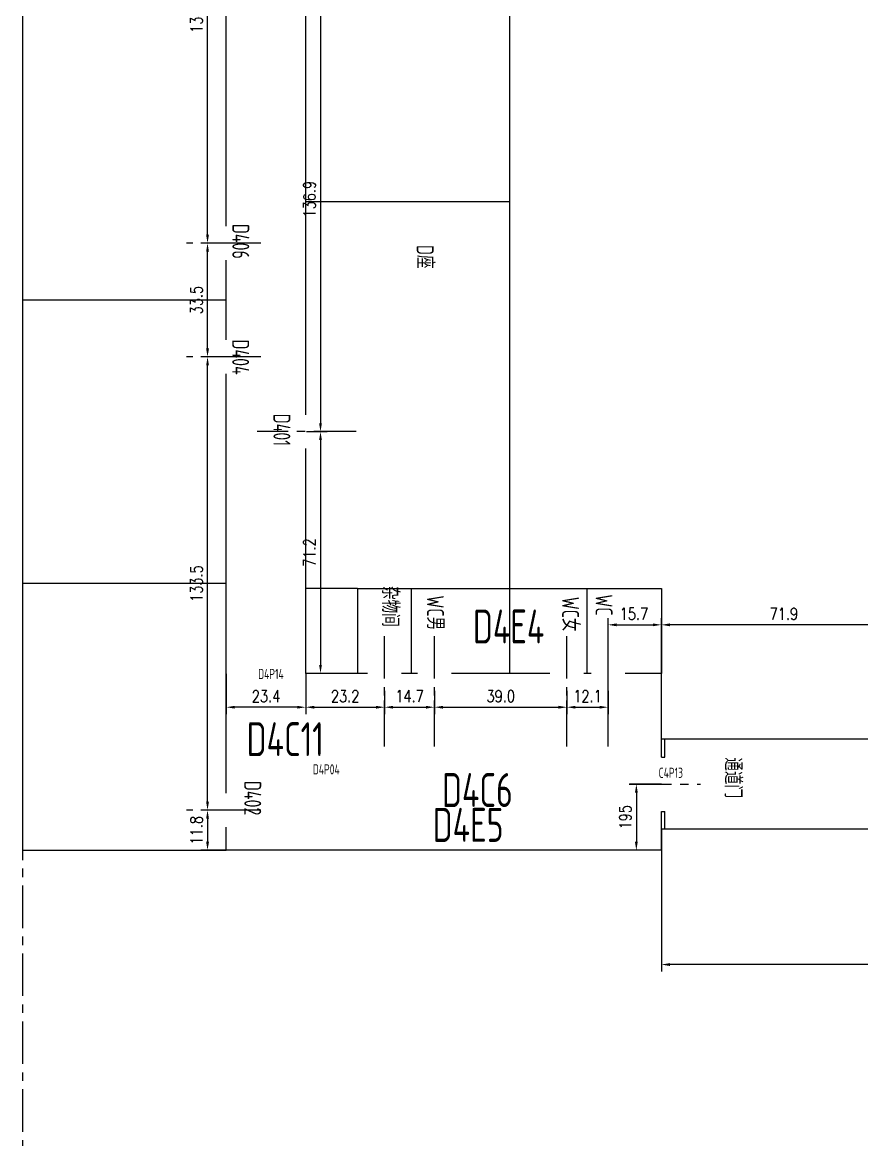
# Model space of a CAD drawing. Header units: millimetres. Extents: x -1254 to 4822, y -4397 to 16.
# Drawn here: x 1784.3 to 2031.4, y -1254.8 to -925.7 of the extents above; entities that cross this region are included whole.
import ezdxf

# ---------------------------------------------------------------- set-up
doc = ezdxf.new("R2010")
doc.units = ezdxf.units.MM
doc.header["$LTSCALE"] = 10
doc.linetypes.add('CENTER', pattern=[2, 1.25, -0.25, 0.25, -0.25])
for name, color, linetype in [('1轮廓实线层', 7, 'Continuous'), ('3中心线层', 1, 'CENTER'), ('6文字层', 5, 'Continuous')]:
    doc.layers.add(name, color=color, linetype=linetype)
doc.layers.add('AM_5', color=3, linetype='Continuous', lineweight=25)
doc.styles.add('PC_TEXTSTYLE', font='gbenor.shx', dxfattribs={"width": 0.8, "bigfont": 'hzfs.shx'})
doc.styles.add('TH_GBDIM', font='romans.shx', dxfattribs={"width": 0.8, "bigfont": 'gbcbig.shx'})
doc.dimstyles.new('单位为厘米', dxfattribs={"dimtxt": 3.5, "dimasz": 2.5, "dimexe": 2, "dimexo": 0, "dimgap": 1.5, "dimtad": 1, "dimdec": 1, "dimzin": 0, "dimdsep": 46, "dimtxsty": 'TH_GBDIM', "dimcen": 2.5, "dimclrd": 1, "dimclre": 1, "dimclrt": 5, "dimadec": 0, "dimazin": 0, "dimtfac": 0.714286, "dimtdec": 1, "dimtmove": 0, "dimatfit": 3, "dimfxl": 1, "dimtzin": 0, "dimlwd": -1, "dimlwe": -1, "dimarcsym": 0})
doc.dimstyles.new('单位为厘米$0', dxfattribs={"dimtxt": 3.5, "dimasz": 2.5, "dimexe": 2, "dimexo": 0, "dimgap": 1.5, "dimtad": 1, "dimdec": 1, "dimzin": 0, "dimdsep": 46, "dimtxsty": 'TH_GBDIM', "dimcen": 2.5, "dimclrd": 1, "dimclre": 1, "dimclrt": 5, "dimadec": 0, "dimazin": 0, "dimtfac": 0.714286, "dimtdec": 1, "dimtmove": 0, "dimatfit": 3, "dimfxl": 1, "dimtzin": 0, "dimlwd": -1, "dimlwe": -1, "dimarcsym": 0})

# ---------------------------------------------------------------- blocks, each defined once
blk = doc.blocks.new('*D78')
at = {"layer": '1轮廓实线层', "color": 1, "transparency": 16777216}
for p, q in [((1972.47, -1117.5), (1972.47, -1101.2)), ((2044.37, -1125.08), (2044.37, -1101.2)), ((2041.87, -1103.2), (1974.97, -1103.2))]:
    blk.add_line(p, q, dxfattribs=at)
for points in [[(1974.97, -1102.78), (1974.97, -1103.61), (1972.47, -1103.2)], [(2041.87, -1102.78), (2041.87, -1103.61), (2044.37, -1103.2)]]:
    blk.add_solid(points, dxfattribs=at)
at = {"layer": 'Defpoints', "color": 0, "transparency": 16777216}
for p in [(1972.47, -1103.2), (1972.47, -1117.5), (2044.37, -1125.08)]:
    blk.add_point(p, dxfattribs=at)
at = {"layer": '1轮廓实线层', "color": 5, "transparency": 16777216, "insert": (2008.53, -1099.95), "char_height": 3.5, "attachment_point": 5, "style": 'TH_GBDIM'}
blk.add_mtext('71.9', dxfattribs=at)
blk = doc.blocks.new('*D84')
at = {"layer": '1轮廓实线层', "color": 1, "transparency": 16777216}
for p, q in [((1972.47, -1163.4), (1972.47, -1205.26)), ((2177.37, -1187.9), (2177.37, -1205.26)), ((2174.87, -1203.26), (1974.97, -1203.26))]:
    blk.add_line(p, q, dxfattribs=at)
for points in [[(1974.97, -1202.84), (1974.97, -1203.67), (1972.47, -1203.26)], [(2174.87, -1202.84), (2174.87, -1203.67), (2177.37, -1203.26)]]:
    blk.add_solid(points, dxfattribs=at)
at = {"layer": 'Defpoints', "color": 0, "transparency": 16777216}
for p in [(1972.47, -1163.4), (2177.37, -1187.9), (1972.47, -1203.26)]:
    blk.add_point(p, dxfattribs=at)
at = {"layer": '1轮廓实线层', "color": 5, "transparency": 16777216, "insert": (2074.92, -1200.01), "char_height": 3.5, "attachment_point": 5, "style": 'TH_GBDIM'}
blk.add_mtext('204.9', dxfattribs=at)
blk = doc.blocks.new('*D98')
at = {"layer": '1轮廓实线层', "color": 1, "transparency": 16777216}
for p, q in [((1872.11, -909.4), (1870.11, -909.4)), ((1872.11, -911.9), (1872.11, -1043.8)), ((1868.03, -1046.3), (1874.11, -1046.3))]:
    blk.add_line(p, q, dxfattribs=at)
for points in [[(1871.7, -911.9), (1872.53, -911.9), (1872.11, -909.4)], [(1871.7, -1043.8), (1872.53, -1043.8), (1872.11, -1046.3)]]:
    blk.add_solid(points, dxfattribs=at)
at = {"layer": 'Defpoints', "color": 0, "transparency": 16777216}
for p in [(1872.11, -909.4), (1868.03, -1046.3), (1872.11, -1046.3)]:
    blk.add_point(p, dxfattribs=at)
at = {"layer": '1轮廓实线层', "color": 5, "transparency": 16777216, "insert": (1868.86, -977.85), "char_height": 3.5, "attachment_point": 5, "rotation": 90, "style": 'TH_GBDIM'}
blk.add_mtext('136.9', dxfattribs=at)
blk = doc.blocks.new('*D99')
at = {"layer": '1轮廓实线层', "color": 1, "transparency": 16777216}
for p, q in [((1872.11, -1046.3), (1870.11, -1046.3)), ((1872.11, -1048.8), (1872.11, -1115)), ((1873.11, -1117.5), (1870.11, -1117.5))]:
    blk.add_line(p, q, dxfattribs=at)
for points in [[(1871.7, -1048.8), (1872.53, -1048.8), (1872.11, -1046.3)], [(1871.7, -1115), (1872.53, -1115), (1872.11, -1117.5)]]:
    blk.add_solid(points, dxfattribs=at)
at = {"layer": 'Defpoints', "color": 0, "transparency": 16777216}
for p in [(1872.11, -1046.3), (1872.11, -1117.5), (1873.11, -1117.5)]:
    blk.add_point(p, dxfattribs=at)
at = {"layer": '1轮廓实线层', "color": 5, "transparency": 16777216, "insert": (1868.86, -1081.9), "char_height": 3.5, "attachment_point": 5, "rotation": 90, "style": 'TH_GBDIM'}
blk.add_mtext('71.2', dxfattribs=at)
blk = doc.blocks.new('*D100')
at = {"layer": '1轮廓实线层', "color": 1, "transparency": 16777216}
for p, q in [((1867.77, -1117.5), (1867.77, -1129.46)), ((1890.97, -1122.67), (1890.97, -1129.46)), ((1870.27, -1127.46), (1888.47, -1127.46))]:
    blk.add_line(p, q, dxfattribs=at)
for points in [[(1870.27, -1127.05), (1870.27, -1127.88), (1867.77, -1127.46)], [(1888.47, -1127.05), (1888.47, -1127.88), (1890.97, -1127.46)]]:
    blk.add_solid(points, dxfattribs=at)
at = {"layer": 'Defpoints', "color": 0, "transparency": 16777216}
for p in [(1867.77, -1117.5), (1890.97, -1122.67), (1890.97, -1127.46)]:
    blk.add_point(p, dxfattribs=at)
at = {"layer": '1轮廓实线层', "color": 5, "transparency": 16777216, "insert": (1879.37, -1124.21), "char_height": 3.5, "attachment_point": 5, "style": 'TH_GBDIM'}
blk.add_mtext('23.2', dxfattribs=at)
blk = doc.blocks.new('*D101')
at = {"layer": '1轮廓实线层', "color": 1, "transparency": 16777216}
for p, q in [((1905.67, -1122.67), (1905.67, -1129.46)), ((1890.97, -1127.46), (1890.97, -1125.46)), ((1893.47, -1127.46), (1903.17, -1127.46))]:
    blk.add_line(p, q, dxfattribs=at)
for points in [[(1893.47, -1127.05), (1893.47, -1127.88), (1890.97, -1127.46)], [(1903.17, -1127.05), (1903.17, -1127.88), (1905.67, -1127.46)]]:
    blk.add_solid(points, dxfattribs=at)
at = {"layer": 'Defpoints', "color": 0, "transparency": 16777216}
for p in [(1905.67, -1122.67), (1890.97, -1127.46), (1905.67, -1127.46)]:
    blk.add_point(p, dxfattribs=at)
at = {"layer": '1轮廓实线层', "color": 5, "transparency": 16777216, "insert": (1898.32, -1124.21), "char_height": 3.5, "attachment_point": 5, "style": 'TH_GBDIM'}
blk.add_mtext('14.7', dxfattribs=at)
blk = doc.blocks.new('*D102')
at = {"layer": '1轮廓实线层', "color": 1, "transparency": 16777216}
for p, q in [((1944.67, -1122.67), (1944.67, -1129.46)), ((1905.67, -1127.46), (1905.67, -1125.46)), ((1908.17, -1127.46), (1942.17, -1127.46))]:
    blk.add_line(p, q, dxfattribs=at)
for points in [[(1908.17, -1127.05), (1908.17, -1127.88), (1905.67, -1127.46)], [(1942.17, -1127.05), (1942.17, -1127.88), (1944.67, -1127.46)]]:
    blk.add_solid(points, dxfattribs=at)
at = {"layer": 'Defpoints', "color": 0, "transparency": 16777216}
for p in [(1944.67, -1122.67), (1905.67, -1127.46), (1944.67, -1127.46)]:
    blk.add_point(p, dxfattribs=at)
at = {"layer": '1轮廓实线层', "color": 5, "transparency": 16777216, "insert": (1925.17, -1124.21), "char_height": 3.5, "attachment_point": 5, "style": 'TH_GBDIM'}
blk.add_mtext('39.0', dxfattribs=at)
blk = doc.blocks.new('*D103')
at = {"layer": '1轮廓实线层', "color": 1, "transparency": 16777216}
for p, q in [((1956.77, -1122.67), (1956.77, -1129.46)), ((1944.67, -1127.46), (1944.67, -1125.46)), ((1947.17, -1127.46), (1954.27, -1127.46))]:
    blk.add_line(p, q, dxfattribs=at)
for points in [[(1947.17, -1127.05), (1947.17, -1127.88), (1944.67, -1127.46)], [(1954.27, -1127.05), (1954.27, -1127.88), (1956.77, -1127.46)]]:
    blk.add_solid(points, dxfattribs=at)
at = {"layer": 'Defpoints', "color": 0, "transparency": 16777216}
for p in [(1956.77, -1122.67), (1944.67, -1127.46), (1956.77, -1127.46)]:
    blk.add_point(p, dxfattribs=at)
at = {"layer": '1轮廓实线层', "color": 5, "transparency": 16777216, "insert": (1950.72, -1124.21), "char_height": 3.5, "attachment_point": 5, "style": 'TH_GBDIM'}
blk.add_mtext('12.1', dxfattribs=at)
blk = doc.blocks.new('*D104')
at = {"layer": '1轮廓实线层', "color": 1, "transparency": 16777216}
for p, q in [((1956.77, -1127.46), (1956.77, -1101.2)), ((1972.47, -1117.5), (1972.47, -1101.2)), ((1959.27, -1103.2), (1969.97, -1103.2))]:
    blk.add_line(p, q, dxfattribs=at)
for points in [[(1959.27, -1102.78), (1959.27, -1103.61), (1956.77, -1103.2)], [(1969.97, -1102.78), (1969.97, -1103.61), (1972.47, -1103.2)]]:
    blk.add_solid(points, dxfattribs=at)
at = {"layer": 'Defpoints', "color": 0, "transparency": 16777216}
for p in [(1972.47, -1103.2), (1972.47, -1117.5), (1956.77, -1127.46)]:
    blk.add_point(p, dxfattribs=at)
at = {"layer": '1轮廓实线层', "color": 5, "transparency": 16777216, "insert": (1964.4, -1099.95), "char_height": 3.5, "attachment_point": 5, "style": 'TH_GBDIM'}
blk.add_mtext('15.7', dxfattribs=at)
blk = doc.blocks.new('*D105')
at = {"layer": '1轮廓实线层', "color": 1, "transparency": 16777216}
for p, q in [((1844.37, -1157.8), (1836.85, -1157.8)), ((1838.85, -1160.3), (1838.85, -1167.1)), ((1844.37, -1169.6), (1836.85, -1169.6))]:
    blk.add_line(p, q, dxfattribs=at)
for points in [[(1838.44, -1160.3), (1839.27, -1160.3), (1838.85, -1157.8)], [(1838.44, -1167.1), (1839.27, -1167.1), (1838.85, -1169.6)]]:
    blk.add_solid(points, dxfattribs=at)
at = {"layer": 'Defpoints', "color": 0, "transparency": 16777216}
for p in [(1844.37, -1157.8), (1838.85, -1169.6), (1844.37, -1169.6)]:
    blk.add_point(p, dxfattribs=at)
at = {"layer": '1轮廓实线层', "color": 5, "transparency": 16777216, "insert": (1835.6, -1163.7), "char_height": 3.5, "attachment_point": 5, "rotation": 90, "style": 'TH_GBDIM'}
blk.add_mtext('11.8', dxfattribs=at)
blk = doc.blocks.new('*D106')
at = {"layer": '1轮廓实线层', "color": 1, "transparency": 16777216}
for p, q in [((1843.6, -1024.3), (1836.85, -1024.3)), ((1838.85, -1155.3), (1838.85, -1026.8)), ((1838.85, -1157.8), (1836.85, -1157.8))]:
    blk.add_line(p, q, dxfattribs=at)
for points in [[(1838.44, -1026.8), (1839.27, -1026.8), (1838.85, -1024.3)], [(1838.44, -1155.3), (1839.27, -1155.3), (1838.85, -1157.8)]]:
    blk.add_solid(points, dxfattribs=at)
at = {"layer": 'Defpoints', "color": 0, "transparency": 16777216}
for p in [(1838.85, -1024.3), (1843.6, -1024.3), (1838.85, -1157.8)]:
    blk.add_point(p, dxfattribs=at)
at = {"layer": '1轮廓实线层', "color": 5, "transparency": 16777216, "insert": (1835.6, -1091.05), "char_height": 3.5, "attachment_point": 5, "rotation": 90, "style": 'TH_GBDIM'}
blk.add_mtext('133.5', dxfattribs=at)
blk = doc.blocks.new('*D107')
at = {"layer": '1轮廓实线层', "color": 1, "transparency": 16777216}
for p, q in [((1844.37, -990.8), (1836.85, -990.8)), ((1838.85, -1021.8), (1838.85, -993.3)), ((1838.85, -1024.3), (1836.85, -1024.3))]:
    blk.add_line(p, q, dxfattribs=at)
for points in [[(1838.44, -993.3), (1839.27, -993.3), (1838.85, -990.8)], [(1838.44, -1021.8), (1839.27, -1021.8), (1838.85, -1024.3)]]:
    blk.add_solid(points, dxfattribs=at)
at = {"layer": 'Defpoints', "color": 0, "transparency": 16777216}
for p in [(1838.85, -990.8), (1844.37, -990.8), (1838.85, -1024.3)]:
    blk.add_point(p, dxfattribs=at)
at = {"layer": '1轮廓实线层', "color": 5, "transparency": 16777216, "insert": (1835.6, -1007.55), "char_height": 3.5, "attachment_point": 5, "rotation": 90, "style": 'TH_GBDIM'}
blk.add_mtext('33.5', dxfattribs=at)
blk = doc.blocks.new('*D108')
at = {"layer": '1轮廓实线层', "color": 1, "transparency": 16777216}
for p, q in [((1832.65, -856.1), (1840.85, -856.1)), ((1838.85, -988.3), (1838.85, -858.6)), ((1838.85, -990.8), (1836.85, -990.8))]:
    blk.add_line(p, q, dxfattribs=at)
for points in [[(1838.44, -858.6), (1839.27, -858.6), (1838.85, -856.1)], [(1838.44, -988.3), (1839.27, -988.3), (1838.85, -990.8)]]:
    blk.add_solid(points, dxfattribs=at)
at = {"layer": 'Defpoints', "color": 0, "transparency": 16777216}
for p in [(1832.65, -856.1), (1838.85, -856.1), (1838.85, -990.8)]:
    blk.add_point(p, dxfattribs=at)
at = {"layer": '1轮廓实线层', "color": 5, "transparency": 16777216, "insert": (1835.6, -923.45), "char_height": 3.5, "attachment_point": 5, "rotation": 90, "style": 'TH_GBDIM'}
blk.add_mtext('134.7', dxfattribs=at)
blk = doc.blocks.new('*D131')
at = {"layer": '1轮廓实线层', "color": 1, "transparency": 16777216}
for p, q in [((1972.47, -1150.15), (1963.1, -1150.15)), ((1965.1, -1152.65), (1965.1, -1167.1)), ((1972.47, -1169.6), (1963.1, -1169.6))]:
    blk.add_line(p, q, dxfattribs=at)
for points in [[(1964.68, -1152.65), (1965.52, -1152.65), (1965.1, -1150.15)], [(1964.68, -1167.1), (1965.52, -1167.1), (1965.1, -1169.6)]]:
    blk.add_solid(points, dxfattribs=at)
at = {"layer": 'Defpoints', "color": 0, "transparency": 16777216}
for p in [(1972.47, -1150.15), (1965.1, -1169.6), (1972.47, -1169.6)]:
    blk.add_point(p, dxfattribs=at)
at = {"layer": '1轮廓实线层', "color": 5, "transparency": 16777216, "insert": (1961.85, -1159.87), "char_height": 3.5, "attachment_point": 5, "rotation": 90, "style": 'TH_GBDIM'}
blk.add_mtext('{195}{}{}', dxfattribs=at)
blk = doc.blocks.new('*D136')
at = {"layer": '1轮廓实线层', "color": 1, "transparency": 16777216}
for p, q in [((1844.37, -1117.6), (1844.37, -1129.46)), ((1867.77, -1117.5), (1867.77, -1129.46)), ((1865.27, -1127.46), (1846.87, -1127.46))]:
    blk.add_line(p, q, dxfattribs=at)
for points in [[(1846.87, -1127.05), (1846.87, -1127.88), (1844.37, -1127.46)], [(1865.27, -1127.05), (1865.27, -1127.88), (1867.77, -1127.46)]]:
    blk.add_solid(points, dxfattribs=at)
at = {"layer": 'Defpoints', "color": 0, "transparency": 16777216}
for p in [(1844.37, -1117.6), (1867.77, -1117.5), (1844.37, -1127.46)]:
    blk.add_point(p, dxfattribs=at)
at = {"layer": '1轮廓实线层', "color": 5, "transparency": 16777216, "insert": (1856.07, -1124.21), "char_height": 3.5, "attachment_point": 5, "style": 'TH_GBDIM'}
blk.add_mtext('23.4', dxfattribs=at)
blk = doc.blocks.new('*D623')
at = {"layer": 'AM_5', "color": 1, "transparency": 16777216}
for p, q in [((2266.87, -1123.9), (2266.87, -1611.08)), ((1784.33, -1514.12), (1784.33, -1611.08)), ((2264.37, -1609.08), (1786.83, -1609.08))]:
    blk.add_line(p, q, dxfattribs=at)
for points in [[(1786.83, -1608.66), (1786.83, -1609.5), (1784.33, -1609.08)], [(2264.37, -1608.66), (2264.37, -1609.5), (2266.87, -1609.08)]]:
    blk.add_solid(points, dxfattribs=at)
at = {"layer": 'Defpoints', "color": 0, "transparency": 16777216}
for p in [(2266.87, -1123.9), (1784.33, -1514.12), (1784.33, -1609.08)]:
    blk.add_point(p, dxfattribs=at)
at = {"layer": 'AM_5', "color": 5, "transparency": 16777216, "insert": (2025.6, -1605.83), "char_height": 3.5, "attachment_point": 5, "style": 'TH_GBDIM'}
blk.add_mtext('482.5', dxfattribs=at)

msp = doc.modelspace()

# ---------------------------------------------------------------- linework, layer by layer
at = {"layer": '1轮廓实线层'}
for p, q in [((1784.333, 0), (1784.333, -1169.6)), ((1927.765, -673.4), (1927.765, -1117.5)), ((1844.365, -985.8), (1844.365, -861.1)), ((1867.765, -1041.3), (1867.765, -914.4)), ((1867.765, -978.483), (1927.765, -978.483)), ((1844.365, -1019.3), (1844.365, -995.8)), ((1844.365, -1007.55), (1784.333, -1007.55)), ((1844.365, -1152.8), (1844.365, -1029.3)), ((1867.765, -1117.5), (1867.765, -1051.3)), ((1844.365, -1091.05), (1784.333, -1091.05)), ((1882.955, -1092.5), (1867.765, -1092.5)), ((1882.955, -1092.5), (1882.955, -1117.5)), ((1882.955, -1092.5), (1898.895, -1092.5)), ((1898.895, -1117.5), (1898.895, -1092.5)), ((1898.895, -1092.5), (1972.465, -1092.5)), ((1950.613, -1117.5), (1950.613, -1092.5)), ((1972.465, -1092.5), (1972.465, -1117.5)), ((1885.965, -1117.5), (1867.765, -1117.5)), ((1900.665, -1117.5), (1895.965, -1117.5)), ((1939.665, -1117.5), (1910.665, -1117.5)), ((1951.765, -1117.5), (1949.665, -1117.5)), ((1972.465, -1117.5), (1961.765, -1117.5)), ((1972.465, -1142.15), (1972.465, -1117.5)), ((2177.365, -1136.9), (1972.465, -1136.9)), ((1972.465, -1142.15), (1972.465, -1136.9)), ((1973.465, -1142.15), (1973.465, -1136.9)), ((1972.465, -1142.15), (1973.465, -1142.15)), ((1972.465, -1163.4), (1972.465, -1158.15)), ((1972.465, -1169.6), (1972.465, -1158.15)), ((1972.465, -1158.15), (1973.465, -1158.15)), ((1973.465, -1163.4), (1973.465, -1158.15)), ((1844.365, -1169.6), (1844.365, -1162.8)), ((2177.365, -1163.4), (1972.465, -1163.4)), ((1784.333, -1169.6), (1844.365, -1169.6)), ((1972.465, -1169.6), (1844.365, -1169.6))]:
    msp.add_line(p, q, dxfattribs=at)
at = {"layer": '3中心线层'}
for p, q in [((1784.333, 0), (1784.333, -1514.123)), ((1854.549, -990.8), (1832.65, -990.8)), ((1854.549, -1024.3), (1832.65, -1024.3)), ((1882.612, -1046.3), (1853.441, -1046.3)), ((1890.965, -1139.032), (1890.965, -1106.317)), ((1905.665, -1139.032), (1905.665, -1106.317)), ((1944.665, -1139.032), (1944.665, -1106.317)), ((1956.765, -1139.032), (1956.765, -1106.317)), ((1962.956, -1150.15), (1983.974, -1150.15)), ((1854.549, -1157.8), (1832.65, -1157.8))]:
    msp.add_line(p, q, dxfattribs=at)

# ---------------------------------------------------------------- texts
at = {"layer": '6文字层', "char_height": 5, "attachment_point": 1, "rotation": 270, "style": 'PC_TEXTSTYLE'}
for s, insert in [('D406', (1851.139, -985.11)), ('D座', (1905.454, -991.327)), ('D404', (1851.109, -1019.145)), ('D401', (1863.242, -1041.005)), ('杂物间', (1895.178, -1091.764)), ('WC男', (1908.442, -1094.533)), ('WC女', (1948.235, -1094.938)), ('WC', (1958.081, -1094.231)), ('通道门', (1996.078, -1142.234)), ('D402', (1854.65, -1149.158))]:
    msp.add_mtext_dynamic_manual_height_columns(s, width=17.95718, gutter_width=25, heights=[0], dxfattribs=dict(at, insert=insert))
at = {"layer": '6文字层', "attachment_point": 1, "style": 'PC_TEXTSTYLE'}
for s, insert, char_height in [('D4E4', (1916.993, -1098.691), 10), ('D4P14', (1853.742, -1116.161), 3), ('D4C11', (1850.374, -1131.867), 10), ('D4P04', (1869.836, -1144.265), 3), ('D4C6', (1907.889, -1146.855), 10), ('C4P13', (1971.675, -1145.272), 3), ('D4E5', (1905.141, -1157.122), 10)]:
    msp.add_mtext_dynamic_manual_height_columns(s, width=13.35893, gutter_width=25, heights=[0], dxfattribs=dict(at, insert=insert, char_height=char_height))

# ---------------------------------------------------------------- dimensions: what is measured, and where the dimension line sits
at = {"layer": '1轮廓实线层'}
for base, p1, p2, picture, middle in [((1838.855, -856.1), (1838.855, -990.8), (1832.65, -856.1), '*D108', (1835.605, -923.45)), ((1872.114, -1046.3), (1872.114, -909.4), (1868.027, -1046.3), '*D98', (1868.864, -977.85)), ((1838.855, -990.8), (1838.855, -1024.3), (1844.365, -990.8), '*D107', (1835.605, -1007.55)), ((1838.855, -1024.3), (1838.855, -1157.8), (1843.6, -1024.3), '*D106', (1835.605, -1091.05)), ((1872.114, -1117.5), (1872.114, -1046.3), (1873.114, -1117.5), '*D99', (1868.864, -1081.9)), ((1838.855, -1169.6), (1844.365, -1157.8), (1844.365, -1169.6), '*D105', (1835.605, -1163.7))]:
    dim = msp.add_linear_dim(base=base, p1=p1, p2=p2, angle=270, dimstyle='单位为厘米', dxfattribs=at)
    dim.commit()
    dim.dimension.update_dxf_attribs({"geometry": picture, "text_midpoint": middle})
for base, p1, p2, picture, middle in [((1972.465, -1103.196), (1956.765, -1127.463), (1972.465, -1117.5), '*D104', (1964.4, -1103.196)), ((1972.465, -1103.196), (2044.365, -1125.084), (1972.465, -1117.5), '*D78', (2008.534, -1103.196)), ((1956.765, -1127.463), (1944.665, -1127.463), (1956.765, -1122.675), '*D103', (1950.715, -1127.463))]:
    dim = msp.add_linear_dim(base=base, p1=p1, p2=p2, dimstyle='单位为厘米', dxfattribs=at)
    dim.commit()
    dim.dimension.update_dxf_attribs({"geometry": picture, "text_midpoint": middle, "dimtype": 160})
for base, p1, p2, picture, middle in [((1844.365, -1127.463), (1867.765, -1117.5), (1844.365, -1117.603), '*D136', (1856.065, -1124.213)), ((1890.965, -1127.463), (1867.765, -1117.5), (1890.965, -1122.675), '*D100', (1879.365, -1124.213)), ((1905.665, -1127.463), (1890.965, -1127.463), (1905.665, -1122.675), '*D101', (1898.315, -1124.213)), ((1944.665, -1127.463), (1905.665, -1127.463), (1944.665, -1122.675), '*D102', (1925.165, -1124.213)), ((1972.465, -1203.257), (2177.365, -1187.9), (1972.465, -1163.4), '*D84', (2074.915, -1200.007))]:
    dim = msp.add_linear_dim(base=base, p1=p1, p2=p2, dimstyle='单位为厘米', dxfattribs=at)
    dim.commit()
    dim.dimension.update_dxf_attribs({"geometry": picture, "text_midpoint": middle})
dim = msp.add_linear_dim(base=(1965.099, -1169.6), p1=(1972.465, -1150.15), p2=(1972.465, -1169.6), angle=270, text='{195}{}{}', dimstyle='单位为厘米', override={"dimgap": 1.5, "dimtad": 1, "dimjust": 0, "dimdec": 1, "dimlfac": 10, "dimse1": 0, "dimse2": 0, "dimsd1": 0, "dimsd2": 0}, dxfattribs=at)
dim.commit()
dim.dimension.update_dxf_attribs({"geometry": '*D131', "text_midpoint": (1961.849, -1159.875)})
at = {"layer": 'AM_5'}
dim = msp.add_linear_dim(base=(1784.333, -1609.081), p1=(2266.865, -1123.9), p2=(1784.333, -1514.123), angle=0, dimstyle='单位为厘米$0', dxfattribs=at)
dim.commit()
dim.dimension.update_dxf_attribs({"geometry": '*D623', "text_midpoint": (2025.599, -1605.831)})

doc.saveas('drawing.dxf')
